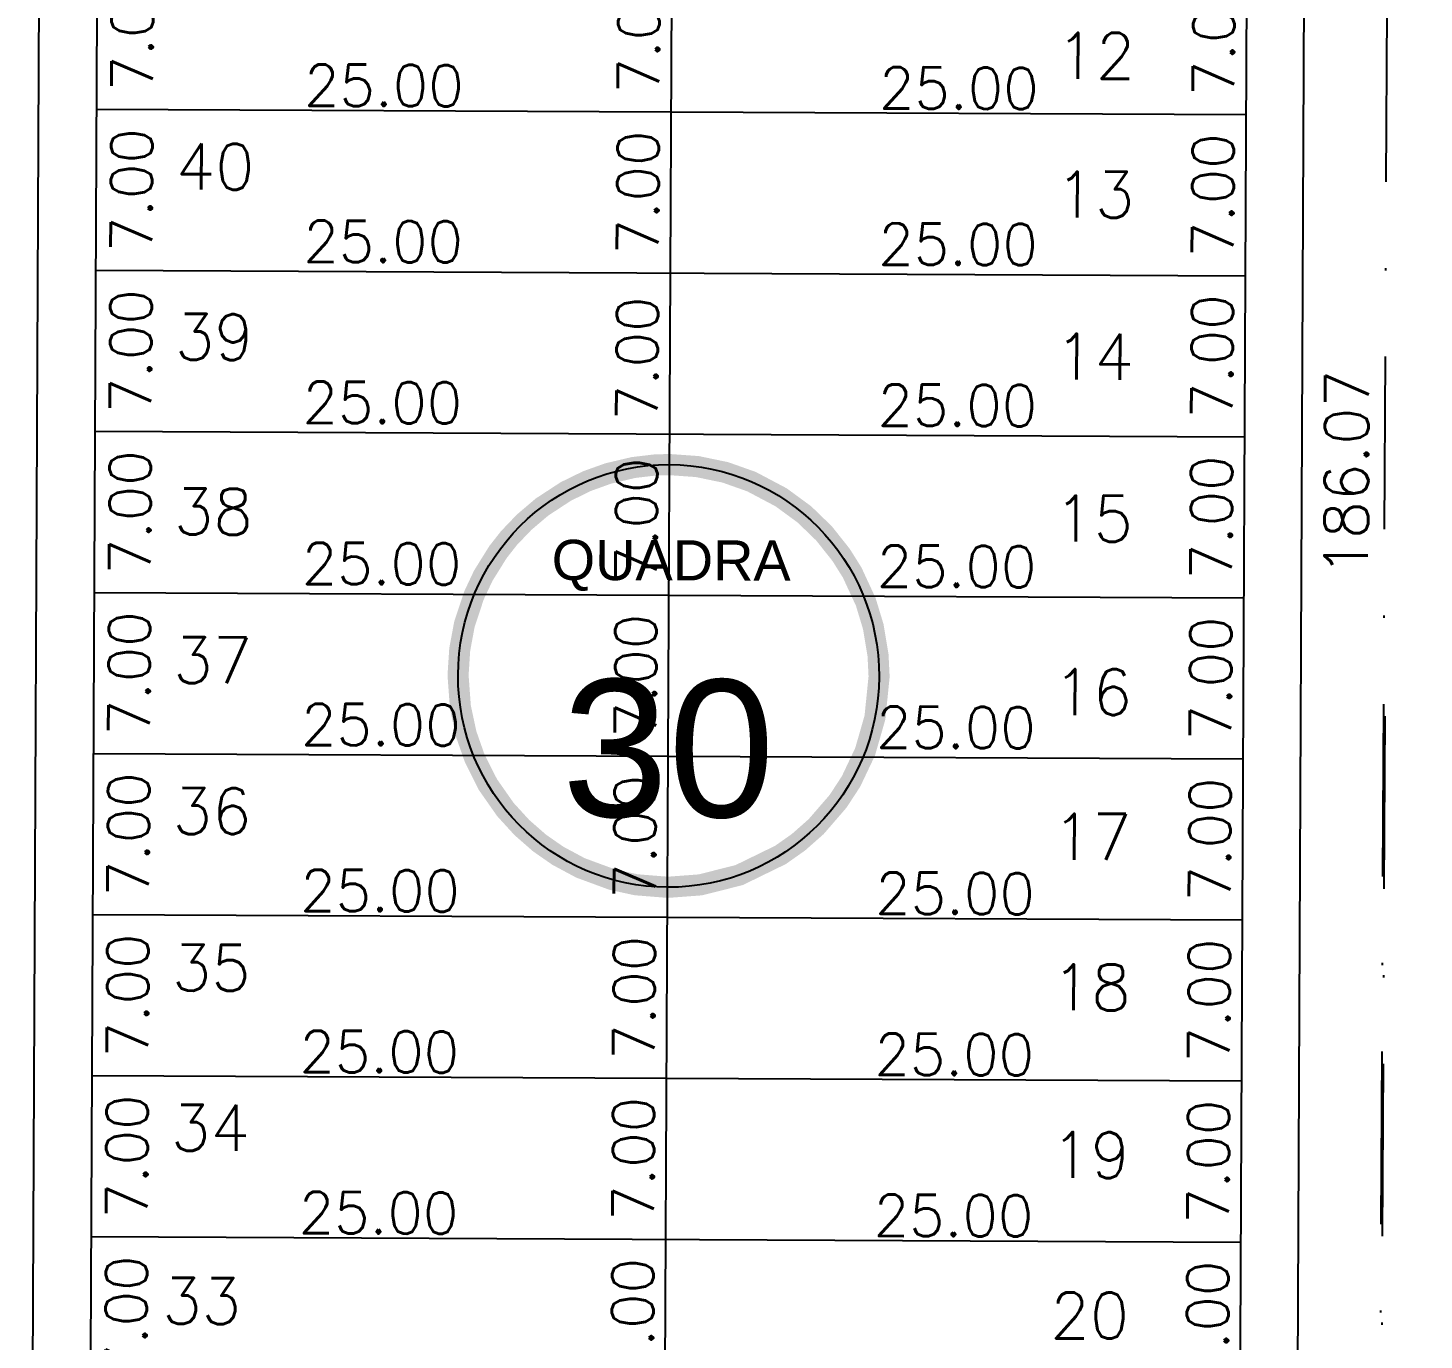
# Model space of a CAD drawing. Header units: millimetres. Extents: x -4430026 to 4783824, y 584 to 9593110.
# Drawn here: x 2800.5 to 2861.2, y 1565.1 to 1622.2 of the extents above; entities that cross this region are included whole.
import ezdxf
from ezdxf.enums import TextEntityAlignment as Align

# ---------------------------------------------------------------- set-up
doc = ezdxf.new("R2010")
doc.units = ezdxf.units.MM
doc.linetypes.add('DASHDOT', pattern=[1, 0.5, -0.25, 0, -0.25])
doc.linetypes.add('HIDDEN2', pattern=[0.1875, 0.125, -0.0625])
for name, color, linetype in [('boundary filipe', 6, 'Continuous'), ('Calçada', 1, 'Continuous'), ('Cota', 8, 'Continuous'), ('COTAS', 8, 'Continuous'), ('Lotes', 2, 'Continuous'), ('Numero de lotes', 5, 'Continuous'), ('númeraçãoquadras', 4, 'Continuous'), ('Projeção', 8, 'HIDDEN2'), ('QUADRA', 4, 'Continuous')]:
    doc.layers.add(name, color=color, linetype=linetype)
doc.styles.add('arcad1', font='romans.shx')
doc.styles.add('ROMANS', font='romans.shx')
doc.styles.add('STYLE1', font='sanss___.ttf')
doc.dimstyles.new('BOLA100', dxfattribs={"dimscale": 0, "dimtxt": 1.9, "dimasz": 0.18, "dimexe": 0.18, "dimexo": 0.063, "dimgap": 0, "dimtad": 1, "dimzin": 4, "dimdsep": 46, "dimtxsty": 'ROMANS', "dimcen": 0.09, "dimse1": 1, "dimse2": 1, "dimsd1": 1, "dimsd2": 1, "dimclrt": 256, "dimaunit": 1, "dimadec": 4, "dimazin": 0, "dimtfac": 1.2, "dimtix": 1, "dimtmove": 2, "dimatfit": 3, "dimfxl": 1, "dimtvp": 2, "dimtolj": 1, "dimtzin": 4, "dimarcsym": 0})
doc.dimstyles.get("Standard").update_dxf_attribs({"dimtxt": 0.18, "dimasz": 0.18, "dimexe": 0.18, "dimexo": 0.0625, "dimgap": 0.09, "dimtad": 0, "dimtih": 1, "dimtoh": 1, "dimdec": 4, "dimzin": 0, "dimdsep": 46, "dimtxsty": 'Standard', "dimcen": 0.09, "dimadec": 0, "dimazin": 0, "dimtfac": 1, "dimtdec": 4, "dimtofl": 0, "dimtmove": 0, "dimatfit": 3, "dimfxl": 1, "dimtolj": 1, "dimtzin": 0, "dimarcsym": 0})

# ---------------------------------------------------------------- blocks, each defined once
blk = doc.blocks.new('NUM_quadra')
at = {"color": 6, "const_width": 0.02}
blk.add_lwpolyline([(-0.0134, 0.1996), (-0.034, 0.1971), (-0.0579, 0.1914), (-0.0779, 0.1842), (-0.0981, 0.1743), (-0.1208, 0.1594), (-0.1377, 0.145), (-0.1521, 0.1299), (-0.1625, 0.1166), (-0.1764, 0.0942), (-0.1852, 0.0754), (-0.1941, 0.0483), (-0.1985, 0.0243), (-0.2, 0), (-0.1977, -0.0299), (-0.1921, -0.0556), (-0.1839, -0.0786), (-0.1713, -0.1033), (-0.1546, -0.1269), (-0.1389, -0.1439), (-0.1219, -0.1586), (-0.1046, -0.1705), (-0.0831, -0.1819), (-0.0531, -0.1928), (-0.0302, -0.1977), (0, -0.2), (0.0309, -0.1976), (0.0677, -0.1882), (0.1069, -0.169), (0.124, -0.1569), (0.1407, -0.1421), (0.1614, -0.1181), (0.1737, -0.0992), (0.187, -0.071), (0.1962, -0.0386), (0.2, 0), (0.1989, 0.0205), (0.1943, 0.0473), (0.1871, 0.0707), (0.1741, 0.0984), (0.1635, 0.1151), (0.1472, 0.1354), (0.1285, 0.1533), (0.1063, 0.1694), (0.0782, 0.1841), (0.0533, 0.1928), (0.0267, 0.1982), (0, 0.2)], close=True, dxfattribs=at)
blk.add_circle((0, 0), 0.2)
at = {"color": 3, "insert": (-0.1114, 0.1285), "char_height": 0.038, "width": 0.2663, "attachment_point": 1, "style": 'STYLE1'}
blk.add_mtext('\\fArial|b0|i0|c0|p34;QUADRA', dxfattribs=at)
at = {"color": 3, "style": 'STYLE1'}
blk.add_attdef('00', text='', height=0.13, dxfattribs=at).set_placement((0, -0.1335), align=Align.CENTER)
blk = doc.blocks.new('*D13705')
at = {"layer": 'DEFPOINTS', "color": 0, "linetype": 'ByBlock'}
for p in [(2859.939, 1695.841), (2859.058, 1509.775), (2859.058, 1509.775)]:
    blk.add_point(p, dxfattribs=at)
at = {"layer": 'COTAS', "linetype": 'ByBlock', "insert": (2857.833, 1602.816), "char_height": 1.9, "attachment_point": 5, "rotation": 89.72858, "style": 'ROMANS'}
blk.add_mtext('\\A1;186.07', dxfattribs=at)
blk = doc.blocks.new('*D9281')
at = {"layer": 'DEFPOINTS', "color": 0}
for p in [(2828.506, 1625.496), (2828.472, 1618.496), (2830.642, 1618.486)]:
    blk.add_point(p, dxfattribs=at)
at = {"layer": 'COTAS', "color": 41, "insert": (2827.058, 1622.003), "char_height": 1.8, "attachment_point": 5, "rotation": 89.72858, "style": 'ROMANS'}
blk.add_mtext('\\A1;7.00', dxfattribs=at)
blk = doc.blocks.new('*D9282')
at = {"layer": 'DEFPOINTS', "color": 0}
for p in [(2828.472, 1618.496), (2828.439, 1611.496), (2830.609, 1611.486)]:
    blk.add_point(p, dxfattribs=at)
at = {"layer": 'COTAS', "color": 41, "insert": (2827.025, 1615.003), "char_height": 1.8, "attachment_point": 5, "rotation": 89.72858, "style": 'ROMANS'}
blk.add_mtext('\\A1;7.00', dxfattribs=at)
blk = doc.blocks.new('*D9283')
at = {"layer": 'DEFPOINTS', "color": 0}
for p in [(2828.438, 1611.283), (2828.405, 1604.283), (2830.574, 1604.273)]:
    blk.add_point(p, dxfattribs=at)
at = {"layer": 'COTAS', "color": 41, "insert": (2826.991, 1607.79), "char_height": 1.8, "attachment_point": 5, "rotation": 89.72858, "style": 'ROMANS'}
blk.add_mtext('\\A1;7.00', dxfattribs=at)
blk = doc.blocks.new('*D9284')
at = {"layer": 'DEFPOINTS', "color": 0}
for p in [(2828.405, 1604.283), (2828.372, 1597.283), (2830.541, 1597.273)]:
    blk.add_point(p, dxfattribs=at)
at = {"layer": 'COTAS', "color": 41, "insert": (2826.958, 1600.79), "char_height": 1.8, "attachment_point": 5, "rotation": 89.72858, "style": 'ROMANS'}
blk.add_mtext('\\A1;7.00', dxfattribs=at)
blk = doc.blocks.new('*D9285')
at = {"layer": 'DEFPOINTS', "color": 0}
for p in [(2828.373, 1597.497), (2828.34, 1590.497), (2830.509, 1590.486)]:
    blk.add_point(p, dxfattribs=at)
at = {"layer": 'COTAS', "color": 41, "insert": (2826.926, 1594.003), "char_height": 1.8, "attachment_point": 5, "rotation": 89.72858, "style": 'ROMANS'}
blk.add_mtext('\\A1;7.00', dxfattribs=at)
blk = doc.blocks.new('*D9286')
at = {"layer": 'DEFPOINTS', "color": 0}
for p in [(2828.34, 1590.497), (2828.307, 1583.497), (2830.476, 1583.487)]:
    blk.add_point(p, dxfattribs=at)
at = {"layer": 'COTAS', "color": 41, "insert": (2826.893, 1587.004), "char_height": 1.8, "attachment_point": 5, "rotation": 89.72858, "style": 'ROMANS'}
blk.add_mtext('\\A1;7.00', dxfattribs=at)
blk = doc.blocks.new('*D9287')
at = {"layer": 'DEFPOINTS', "color": 0}
for p in [(2828.307, 1583.497), (2828.273, 1576.497), (2830.443, 1576.487)]:
    blk.add_point(p, dxfattribs=at)
at = {"layer": 'COTAS', "color": 41, "insert": (2826.859, 1580.004), "char_height": 1.8, "attachment_point": 5, "rotation": 89.72858, "style": 'ROMANS'}
blk.add_mtext('\\A1;7.00', dxfattribs=at)
blk = doc.blocks.new('*D9288')
at = {"layer": 'DEFPOINTS', "color": 0}
for p in [(2828.273, 1576.497), (2828.24, 1569.497), (2830.41, 1569.487)]:
    blk.add_point(p, dxfattribs=at)
at = {"layer": 'COTAS', "color": 41, "insert": (2826.826, 1573.004), "char_height": 1.8, "attachment_point": 5, "rotation": 89.72858, "style": 'ROMANS'}
blk.add_mtext('\\A1;7.00', dxfattribs=at)
blk = doc.blocks.new('*D9289')
at = {"layer": 'DEFPOINTS', "color": 0}
for p in [(2828.24, 1569.497), (2828.207, 1562.497), (2830.376, 1562.487)]:
    blk.add_point(p, dxfattribs=at)
at = {"layer": 'COTAS', "color": 41, "insert": (2826.793, 1566.004), "char_height": 1.8, "attachment_point": 5, "rotation": 89.72858, "style": 'ROMANS'}
blk.add_mtext('\\A1;7.00', dxfattribs=at)
blk = doc.blocks.new('*D9304')
at = {"layer": 'DEFPOINTS', "color": 0}
for p in [(2803.506, 1625.615), (2803.473, 1618.615), (2808.622, 1618.59)]:
    blk.add_point(p, dxfattribs=at)
at = {"layer": 'COTAS', "color": 41, "insert": (2805.039, 1622.107), "char_height": 1.8, "attachment_point": 5, "rotation": 89.72858, "style": 'ROMANS'}
blk.add_mtext('\\A1;7.00', dxfattribs=at)
blk = doc.blocks.new('*D9305')
at = {"layer": 'DEFPOINTS', "color": 0}
for p in [(2803.473, 1618.615), (2803.44, 1611.615), (2808.589, 1611.591)]:
    blk.add_point(p, dxfattribs=at)
at = {"layer": 'COTAS', "color": 41, "insert": (2805.006, 1615.108), "char_height": 1.8, "attachment_point": 5, "rotation": 89.72858, "style": 'ROMANS'}
blk.add_mtext('\\A1;7.00', dxfattribs=at)
blk = doc.blocks.new('*D9306')
at = {"layer": 'DEFPOINTS', "color": 0}
for p in [(2803.44, 1611.615), (2803.406, 1604.615), (2808.556, 1604.591)]:
    blk.add_point(p, dxfattribs=at)
at = {"layer": 'COTAS', "color": 41, "insert": (2804.973, 1608.108), "char_height": 1.8, "attachment_point": 5, "rotation": 89.72858, "style": 'ROMANS'}
blk.add_mtext('\\A1;7.00', dxfattribs=at)
blk = doc.blocks.new('*D9307')
at = {"layer": 'DEFPOINTS', "color": 0}
for p in [(2803.406, 1604.615), (2803.373, 1597.615), (2808.523, 1597.591)]:
    blk.add_point(p, dxfattribs=at)
at = {"layer": 'COTAS', "color": 41, "insert": (2804.939, 1601.108), "char_height": 1.8, "attachment_point": 5, "rotation": 89.72858, "style": 'ROMANS'}
blk.add_mtext('\\A1;7.00', dxfattribs=at)
blk = doc.blocks.new('*D9308')
at = {"layer": 'DEFPOINTS', "color": 0}
for p in [(2803.373, 1597.615), (2803.34, 1590.615), (2808.49, 1590.591)]:
    blk.add_point(p, dxfattribs=at)
at = {"layer": 'COTAS', "color": 41, "insert": (2804.906, 1594.108), "char_height": 1.8, "attachment_point": 5, "rotation": 89.72858, "style": 'ROMANS'}
blk.add_mtext('\\A1;7.00', dxfattribs=at)
blk = doc.blocks.new('*D9309')
at = {"layer": 'DEFPOINTS', "color": 0}
for p in [(2803.34, 1590.615), (2803.307, 1583.615), (2808.456, 1583.591)]:
    blk.add_point(p, dxfattribs=at)
at = {"layer": 'COTAS', "color": 41, "insert": (2804.873, 1587.108), "char_height": 1.8, "attachment_point": 5, "rotation": 89.72858, "style": 'ROMANS'}
blk.add_mtext('\\A1;7.00', dxfattribs=at)
blk = doc.blocks.new('*D9310')
at = {"layer": 'DEFPOINTS', "color": 0}
for p in [(2803.307, 1583.615), (2803.274, 1576.615), (2808.423, 1576.591)]:
    blk.add_point(p, dxfattribs=at)
at = {"layer": 'COTAS', "color": 41, "insert": (2804.84, 1580.108), "char_height": 1.8, "attachment_point": 5, "rotation": 89.72858, "style": 'ROMANS'}
blk.add_mtext('\\A1;7.00', dxfattribs=at)
blk = doc.blocks.new('*D9311')
at = {"layer": 'DEFPOINTS', "color": 0}
for p in [(2803.274, 1576.615), (2803.241, 1569.615), (2808.39, 1569.591)]:
    blk.add_point(p, dxfattribs=at)
at = {"layer": 'COTAS', "color": 41, "insert": (2804.807, 1573.108), "char_height": 1.8, "attachment_point": 5, "rotation": 89.72858, "style": 'ROMANS'}
blk.add_mtext('\\A1;7.00', dxfattribs=at)
blk = doc.blocks.new('*D9312')
at = {"layer": 'DEFPOINTS', "color": 0}
for p in [(2803.241, 1569.615), (2803.207, 1562.615), (2808.357, 1562.591)]:
    blk.add_point(p, dxfattribs=at)
at = {"layer": 'COTAS', "color": 41, "insert": (2804.774, 1566.108), "char_height": 1.8, "attachment_point": 5, "rotation": 89.72858, "style": 'ROMANS'}
blk.add_mtext('\\A1;7.00', dxfattribs=at)
blk = doc.blocks.new('*D9351')
at = {"layer": 'DEFPOINTS', "color": 0}
for p in [(2853.505, 1625.378), (2853.472, 1618.378), (2855.641, 1618.368)]:
    blk.add_point(p, dxfattribs=at)
at = {"layer": 'COTAS', "color": 41, "insert": (2852.058, 1621.885), "char_height": 1.8, "attachment_point": 5, "rotation": 89.72858, "style": 'ROMANS'}
blk.add_mtext('\\A1;7.00', dxfattribs=at)
blk = doc.blocks.new('*D9352')
at = {"layer": 'DEFPOINTS', "color": 0}
for p in [(2853.472, 1618.378), (2853.439, 1611.378), (2855.608, 1611.368)]:
    blk.add_point(p, dxfattribs=at)
at = {"layer": 'COTAS', "color": 41, "insert": (2852.025, 1614.885), "char_height": 1.8, "attachment_point": 5, "rotation": 89.72858, "style": 'ROMANS'}
blk.add_mtext('\\A1;7.00', dxfattribs=at)
blk = doc.blocks.new('*D9353')
at = {"layer": 'DEFPOINTS', "color": 0}
for p in [(2853.439, 1611.378), (2853.406, 1604.378), (2855.575, 1604.368)]:
    blk.add_point(p, dxfattribs=at)
at = {"layer": 'COTAS', "color": 41, "insert": (2851.992, 1607.885), "char_height": 1.8, "attachment_point": 5, "rotation": 89.72858, "style": 'ROMANS'}
blk.add_mtext('\\A1;7.00', dxfattribs=at)
blk = doc.blocks.new('*D9354')
at = {"layer": 'DEFPOINTS', "color": 0}
for p in [(2853.406, 1604.378), (2853.373, 1597.378), (2855.542, 1597.368)]:
    blk.add_point(p, dxfattribs=at)
at = {"layer": 'COTAS', "color": 41, "insert": (2851.959, 1600.885), "char_height": 1.8, "attachment_point": 5, "rotation": 89.72858, "style": 'ROMANS'}
blk.add_mtext('\\A1;7.00', dxfattribs=at)
blk = doc.blocks.new('*D9355')
at = {"layer": 'DEFPOINTS', "color": 0}
for p in [(2853.373, 1597.378), (2853.339, 1590.378), (2855.509, 1590.368)]:
    blk.add_point(p, dxfattribs=at)
at = {"layer": 'COTAS', "color": 41, "insert": (2851.925, 1593.885), "char_height": 1.8, "attachment_point": 5, "rotation": 89.72858, "style": 'ROMANS'}
blk.add_mtext('\\A1;7.00', dxfattribs=at)
blk = doc.blocks.new('*D9356')
at = {"layer": 'DEFPOINTS', "color": 0}
for p in [(2853.339, 1590.378), (2853.306, 1583.378), (2855.476, 1583.368)]:
    blk.add_point(p, dxfattribs=at)
at = {"layer": 'COTAS', "color": 41, "insert": (2851.892, 1586.885), "char_height": 1.8, "attachment_point": 5, "rotation": 89.72858, "style": 'ROMANS'}
blk.add_mtext('\\A1;7.00', dxfattribs=at)
blk = doc.blocks.new('*D9357')
at = {"layer": 'DEFPOINTS', "color": 0}
for p in [(2853.306, 1583.378), (2853.273, 1576.378), (2855.443, 1576.368)]:
    blk.add_point(p, dxfattribs=at)
at = {"layer": 'COTAS', "color": 41, "insert": (2851.859, 1579.885), "char_height": 1.8, "attachment_point": 5, "rotation": 89.72858, "style": 'ROMANS'}
blk.add_mtext('\\A1;7.00', dxfattribs=at)
blk = doc.blocks.new('*D9358')
at = {"layer": 'DEFPOINTS', "color": 0}
for p in [(2853.273, 1576.378), (2853.24, 1569.379), (2855.409, 1569.368)]:
    blk.add_point(p, dxfattribs=at)
at = {"layer": 'COTAS', "color": 41, "insert": (2851.826, 1572.885), "char_height": 1.8, "attachment_point": 5, "rotation": 89.72858, "style": 'ROMANS'}
blk.add_mtext('\\A1;7.00', dxfattribs=at)
blk = doc.blocks.new('*D9359')
at = {"layer": 'DEFPOINTS', "color": 0}
for p in [(2853.24, 1569.379), (2853.207, 1562.379), (2855.376, 1562.368)]:
    blk.add_point(p, dxfattribs=at)
at = {"layer": 'COTAS', "color": 41, "insert": (2851.793, 1565.885), "char_height": 1.8, "attachment_point": 5, "rotation": 89.72858, "style": 'ROMANS'}
blk.add_mtext('\\A1;7.00', dxfattribs=at)
blk = doc.blocks.new('*D9364')
at = {"layer": 'DEFPOINTS', "color": 0}
for p in [(2803.468, 1617.596), (2828.468, 1617.478), (2828.461, 1616.002)]:
    blk.add_point(p, dxfattribs=at)
at = {"layer": 'Cota', "color": 41, "insert": (2815.978, 1619.661), "char_height": 1.8, "attachment_point": 5, "rotation": 359.72858, "style": 'ROMANS'}
blk.add_mtext('\\A1;25.00', dxfattribs=at)
blk = doc.blocks.new('*D9365')
at = {"layer": 'DEFPOINTS', "color": 0}
for p in [(2828.468, 1617.478), (2853.467, 1617.359), (2853.46, 1615.884)]:
    blk.add_point(p, dxfattribs=at)
at = {"layer": 'Cota', "color": 41, "insert": (2840.977, 1619.543), "char_height": 1.8, "attachment_point": 5, "rotation": 359.72858, "style": 'ROMANS'}
blk.add_mtext('\\A1;25.00', dxfattribs=at)
blk = doc.blocks.new('*D9378')
at = {"layer": 'DEFPOINTS', "color": 0}
for p in [(2803.436, 1610.81), (2828.435, 1610.691), (2828.428, 1609.216)]:
    blk.add_point(p, dxfattribs=at)
at = {"layer": 'Cota', "color": 41, "insert": (2815.946, 1612.875), "char_height": 1.8, "attachment_point": 5, "rotation": 359.72858, "style": 'ROMANS'}
blk.add_mtext('\\A1;25.00', dxfattribs=at)
blk = doc.blocks.new('*D9379')
at = {"layer": 'DEFPOINTS', "color": 0}
for p in [(2828.435, 1610.691), (2853.435, 1610.573), (2853.428, 1609.097)]:
    blk.add_point(p, dxfattribs=at)
at = {"layer": 'Cota', "color": 41, "insert": (2840.945, 1612.756), "char_height": 1.8, "attachment_point": 5, "rotation": 359.72858, "style": 'ROMANS'}
blk.add_mtext('\\A1;25.00', dxfattribs=at)
blk = doc.blocks.new('*D9380')
at = {"layer": 'DEFPOINTS', "color": 0}
for p in [(2803.236, 1568.597), (2828.235, 1568.478), (2828.228, 1567.003)]:
    blk.add_point(p, dxfattribs=at)
at = {"layer": 'Cota', "color": 41, "insert": (2815.746, 1570.662), "char_height": 1.8, "attachment_point": 5, "rotation": 359.72858, "style": 'ROMANS'}
blk.add_mtext('\\A1;25.00', dxfattribs=at)
blk = doc.blocks.new('*D9381')
at = {"layer": 'DEFPOINTS', "color": 0}
for p in [(2828.235, 1568.478), (2853.235, 1568.36), (2853.228, 1566.884)]:
    blk.add_point(p, dxfattribs=at)
at = {"layer": 'Cota', "color": 41, "insert": (2840.745, 1570.543), "char_height": 1.8, "attachment_point": 5, "rotation": 359.72858, "style": 'ROMANS'}
blk.add_mtext('\\A1;25.00', dxfattribs=at)
blk = doc.blocks.new('*D9382')
at = {"layer": 'DEFPOINTS', "color": 0}
for p in [(2803.269, 1575.597), (2828.269, 1575.478), (2828.262, 1574.002)]:
    blk.add_point(p, dxfattribs=at)
at = {"layer": 'Cota', "color": 41, "insert": (2815.779, 1577.662), "char_height": 1.8, "attachment_point": 5, "rotation": 359.72858, "style": 'ROMANS'}
blk.add_mtext('\\A1;25.00', dxfattribs=at)
blk = doc.blocks.new('*D9383')
at = {"layer": 'DEFPOINTS', "color": 0}
for p in [(2828.269, 1575.478), (2853.268, 1575.36), (2853.261, 1573.884)]:
    blk.add_point(p, dxfattribs=at)
at = {"layer": 'Cota', "color": 41, "insert": (2840.779, 1577.543), "char_height": 1.8, "attachment_point": 5, "rotation": 359.72858, "style": 'ROMANS'}
blk.add_mtext('\\A1;25.00', dxfattribs=at)
blk = doc.blocks.new('*D9384')
at = {"layer": 'DEFPOINTS', "color": 0}
for p in [(2803.302, 1582.597), (2828.302, 1582.478), (2828.295, 1581.002)]:
    blk.add_point(p, dxfattribs=at)
at = {"layer": 'Cota', "color": 41, "insert": (2815.812, 1584.662), "char_height": 1.8, "attachment_point": 5, "rotation": 359.72858, "style": 'ROMANS'}
blk.add_mtext('\\A1;25.00', dxfattribs=at)
blk = doc.blocks.new('*D9385')
at = {"layer": 'DEFPOINTS', "color": 0}
for p in [(2828.302, 1582.478), (2853.301, 1582.36), (2853.294, 1580.884)]:
    blk.add_point(p, dxfattribs=at)
at = {"layer": 'Cota', "color": 41, "insert": (2840.812, 1584.543), "char_height": 1.8, "attachment_point": 5, "rotation": 359.72858, "style": 'ROMANS'}
blk.add_mtext('\\A1;25.00', dxfattribs=at)
blk = doc.blocks.new('*D9386')
at = {"layer": 'DEFPOINTS', "color": 0}
for p in [(2803.336, 1589.81), (2828.336, 1589.692), (2828.329, 1588.216)]:
    blk.add_point(p, dxfattribs=at)
at = {"layer": 'Cota', "color": 41, "insert": (2815.846, 1591.875), "char_height": 1.8, "attachment_point": 5, "rotation": 359.72858, "style": 'ROMANS'}
blk.add_mtext('\\A1;25.00', dxfattribs=at)
blk = doc.blocks.new('*D9387')
at = {"layer": 'DEFPOINTS', "color": 0}
for p in [(2828.336, 1589.692), (2853.336, 1589.573), (2853.329, 1588.097)]:
    blk.add_point(p, dxfattribs=at)
at = {"layer": 'Cota', "color": 41, "insert": (2840.846, 1591.757), "char_height": 1.8, "attachment_point": 5, "rotation": 359.72858, "style": 'ROMANS'}
blk.add_mtext('\\A1;25.00', dxfattribs=at)
blk = doc.blocks.new('*D9388')
at = {"layer": 'DEFPOINTS', "color": 0}
for p in [(2803.369, 1596.81), (2828.369, 1596.692), (2828.362, 1595.216)]:
    blk.add_point(p, dxfattribs=at)
at = {"layer": 'Cota', "color": 41, "insert": (2815.879, 1598.875), "char_height": 1.8, "attachment_point": 5, "rotation": 359.72858, "style": 'ROMANS'}
blk.add_mtext('\\A1;25.00', dxfattribs=at)
blk = doc.blocks.new('*D9389')
at = {"layer": 'DEFPOINTS', "color": 0}
for p in [(2828.369, 1596.692), (2853.369, 1596.573), (2853.362, 1595.097)]:
    blk.add_point(p, dxfattribs=at)
at = {"layer": 'Cota', "color": 41, "insert": (2840.879, 1598.756), "char_height": 1.8, "attachment_point": 5, "rotation": 359.72858, "style": 'ROMANS'}
blk.add_mtext('\\A1;25.00', dxfattribs=at)
blk = doc.blocks.new('*D9390')
at = {"layer": 'DEFPOINTS', "color": 0}
for p in [(2803.403, 1603.81), (2828.402, 1603.691), (2828.395, 1602.216)]:
    blk.add_point(p, dxfattribs=at)
at = {"layer": 'Cota', "color": 41, "insert": (2815.912, 1605.875), "char_height": 1.8, "attachment_point": 5, "rotation": 359.72858, "style": 'ROMANS'}
blk.add_mtext('\\A1;25.00', dxfattribs=at)
blk = doc.blocks.new('*D9391')
at = {"layer": 'DEFPOINTS', "color": 0}
for p in [(2828.402, 1603.691), (2853.402, 1603.573), (2853.395, 1602.097)]:
    blk.add_point(p, dxfattribs=at)
at = {"layer": 'Cota', "color": 41, "insert": (2840.912, 1605.756), "char_height": 1.8, "attachment_point": 5, "rotation": 359.72858, "style": 'ROMANS'}
blk.add_mtext('\\A1;25.00', dxfattribs=at)

msp = doc.modelspace()

# ---------------------------------------------------------------- linework, layer by layer
at = {"layer": 'boundary filipe', "elevation": 2.439}
msp.add_lwpolyline([(2802.983, 1515.343), (2852.986, 1515.817), (2853.789, 1685.276), (2803.784, 1684.358), (2802.983, 1515.343)], dxfattribs=at)
at = {"layer": 'Calçada'}
for p, q in [((2855.503, 1519.256, 2.439), (2856.272, 1681.682, 2.439)), ((2800.5, 1518.905, 2.439), (2801.268, 1680.95, 2.439))]:
    msp.add_line(p, q, dxfattribs=at)
at = {"layer": 'Lotes'}
for p, q in [((2827.985, 1515.58, 2.439), (2828.787, 1684.817, 2.439)), ((2853.472, 1618.378, 2.439), (2803.473, 1618.615, 2.439)), ((2853.439, 1611.378, 2.439), (2803.44, 1611.615, 2.439)), ((2853.406, 1604.378, 2.439), (2803.406, 1604.615, 2.439)), ((2853.373, 1597.378, 2.439), (2803.373, 1597.615, 2.439)), ((2853.339, 1590.378, 2.439), (2803.34, 1590.615, 2.439)), ((2853.306, 1583.378, 2.439), (2803.307, 1583.615, 2.439)), ((2853.273, 1576.378, 2.439), (2803.274, 1576.615, 2.439)), ((2853.24, 1569.379, 2.439), (2803.241, 1569.615, 2.439))]:
    msp.add_line(p, q, dxfattribs=at)
at = {"layer": 'Projeção', "linetype": 'DASHDOT', "ltscale": 15}
for p, q in [((2859.058, 1509.775, 2.439), (2861.205, 1963.073, 2.439)), ((2859.088, 1509.245, 103.708), (2859.519, 1593.001, 103.708))]:
    msp.add_line(p, q, dxfattribs=at)
at = {"layer": 'QUADRA', "elevation": 2.439}
msp.add_lwpolyline([(2802.983, 1515.343), (2852.986, 1515.817), (2853.789, 1685.276), (2803.784, 1684.358), (2802.983, 1515.343)], close=True, dxfattribs=at)

# ---------------------------------------------------------------- block references
at = {"layer": 'númeraçãoquadras', "linetype": 'ByBlock', "extrusion": (0.084423, -0.000343131, 0.99643)}
ref = msp.add_blockref('NUM_quadra', (1605.479, -2811.574, 240.662), dxfattribs=dict(at, xscale=45.93175888062505, yscale=45.93175888063583, zscale=45.9317585301846, rotation=270.0385460290153))
ref.add_attrib('00', '30', dxfattribs={"layer": '0', "color": 3, "extrusion": (0.084423, -0.000343131, 0.99643), "height": 5.9711, "rotation": 270.03855, "style": 'STYLE1'}).set_placement((1599.349, -2811.578, 240.662), align=Align.CENTER)

# ---------------------------------------------------------------- texts
at = {"layer": 'Numero de lotes', "style": 'arcad1'}
for s, p in [('12', (2846.93, 1620.951, 2.439)), ('40', (2808.639, 1616.133, 2.439)), ('13', (2846.901, 1614.916, 2.439)), ('39', (2808.604, 1608.731, 2.439)), ('14', (2846.868, 1607.875, 2.439)), ('38', (2808.568, 1601.139, 2.439)), ('15', (2846.834, 1600.834, 2.439)), ('37', (2808.537, 1594.68, 2.439)), ('16', (2846.799, 1593.29, 2.439)), ('36', (2808.506, 1588.121, 2.439)), ('17', (2846.769, 1587.004, 2.439)), ('35', (2808.474, 1581.314, 2.439)), ('18', (2846.738, 1580.465, 2.439)), ('34', (2808.441, 1574.355, 2.439)), ('19', (2846.703, 1573.173, 2.439)), ('33', (2808.055, 1566.83, 2.439)), ('20', (2846.67, 1566.198, 2.439))]:
    msp.add_text(s, height=2, rotation=359.72858, dxfattribs=at).set_placement(p, align=Align.MIDDLE_CENTER)

# ---------------------------------------------------------------- dimensions: what is measured, and where the dimension line sits
at = {"layer": 'Cota'}
for p1, p2, picture, middle in [((2803.468, 1617.596, 2.439), (2828.468, 1617.478, 2.439), '*D9364', (2815.978, 1619.661, 2.439)), ((2803.436, 1610.81, 2.439), (2828.435, 1610.691, 2.439), '*D9378', (2815.946, 1612.875, 2.439)), ((2803.403, 1603.81, 2.439), (2828.402, 1603.691, 2.439), '*D9390', (2815.912, 1605.875, 2.439)), ((2803.369, 1596.81, 2.439), (2828.369, 1596.692, 2.439), '*D9388', (2815.879, 1598.875, 2.439)), ((2803.336, 1589.81, 2.439), (2828.336, 1589.692, 2.439), '*D9386', (2815.846, 1591.875, 2.439)), ((2803.302, 1582.597, 2.439), (2828.302, 1582.478, 2.439), '*D9384', (2815.812, 1584.662, 2.439)), ((2803.269, 1575.597, 2.439), (2828.269, 1575.478, 2.439), '*D9382', (2815.779, 1577.662, 2.439)), ((2803.236, 1568.597, 2.439), (2828.235, 1568.478, 2.439), '*D9380', (2815.746, 1570.662, 2.439))]:
    dim = msp.add_aligned_dim(p1=p1, p2=p2, distance=-1.476, dimstyle='Standard', override={"dimtxt": 1.8, "dimexo": 0.063, "dimgap": 0, "dimtih": 0, "dimtoh": 0, "dimdec": 2, "dimzin": 4, "dimtxsty": 'ROMANS', "dimse1": 1, "dimse2": 1, "dimsd1": 1, "dimsd2": 1, "dimclrt": 41, "dimtfac": 1.2, "dimtdec": 2, "dimtix": 1, "dimtofl": 1, "dimtmove": 2, "dimfxl": 0.18, "dimfxlon": 1, "dimtvp": 2, "dimtzin": 4}, dxfattribs=at)
    dim.commit()
    dim.dimension.update_dxf_attribs({"geometry": picture, "text_midpoint": middle})
for base, p1, p2, picture, middle in [((2853.46, 1615.884, 2.439), (2828.468, 1617.478, 2.439), (2853.467, 1617.359, 2.439), '*D9365', (2840.977, 1619.543, 2.439)), ((2853.428, 1609.097, 2.439), (2828.435, 1610.691, 2.439), (2853.435, 1610.573, 2.439), '*D9379', (2840.945, 1612.756, 2.439)), ((2853.395, 1602.097, 2.439), (2828.402, 1603.691, 2.439), (2853.402, 1603.573, 2.439), '*D9391', (2840.912, 1605.756, 2.439)), ((2853.362, 1595.097, 2.439), (2828.369, 1596.692, 2.439), (2853.369, 1596.573, 2.439), '*D9389', (2840.879, 1598.756, 2.439)), ((2853.329, 1588.097, 2.439), (2828.336, 1589.692, 2.439), (2853.336, 1589.573, 2.439), '*D9387', (2840.846, 1591.757, 2.439)), ((2853.294, 1580.884, 2.439), (2828.302, 1582.478, 2.439), (2853.301, 1582.36, 2.439), '*D9385', (2840.812, 1584.543, 2.439)), ((2853.261, 1573.884, 2.439), (2828.269, 1575.478, 2.439), (2853.268, 1575.36, 2.439), '*D9383', (2840.779, 1577.543, 2.439)), ((2853.228, 1566.884, 2.439), (2828.235, 1568.478, 2.439), (2853.235, 1568.36, 2.439), '*D9381', (2840.745, 1570.543, 2.439))]:
    dim = msp.add_linear_dim(base=base, p1=p1, p2=p2, angle=179.72858, dimstyle='Standard', override={"dimtxt": 1.8, "dimexo": 0.063, "dimgap": 0, "dimtih": 0, "dimtoh": 0, "dimdec": 2, "dimzin": 4, "dimtxsty": 'ROMANS', "dimse1": 1, "dimse2": 1, "dimsd1": 1, "dimsd2": 1, "dimclrt": 41, "dimtfac": 1.2, "dimtdec": 2, "dimtix": 1, "dimtofl": 1, "dimtmove": 2, "dimfxl": 0.18, "dimfxlon": 1, "dimtvp": 2, "dimtzin": 4}, dxfattribs=at)
    dim.commit()
    dim.dimension.update_dxf_attribs({"geometry": picture, "text_midpoint": middle})
at = {"layer": 'COTAS', "linetype": 'ByBlock'}
dim = msp.add_linear_dim(base=(2859.058, 1509.775, 2.439), p1=(2859.939, 1695.841, 2.439), p2=(2859.058, 1509.775, 2.439), angle=269.72858, dimstyle='BOLA100', override={"dimscale": 1, "dimfxl": 0.18}, dxfattribs=at)
dim.commit()
dim.dimension.update_dxf_attribs({"geometry": '*D13705', "text_midpoint": (2857.833, 1602.816, 2.439), "dimtype": 161})
at = {"layer": 'COTAS'}
for base, p1, p2, picture, middle in [((2808.622, 1618.59, 2.439), (2803.506, 1625.615, 2.439), (2803.473, 1618.615, 2.439), '*D9304', (2805.039, 1622.107, 2.439)), ((2830.642, 1618.486, 2.439), (2828.506, 1625.496, 2.439), (2828.472, 1618.496, 2.439), '*D9281', (2827.058, 1622.003, 2.439)), ((2855.641, 1618.368, 2.439), (2853.505, 1625.378, 2.439), (2853.472, 1618.378, 2.439), '*D9351', (2852.058, 1621.885, 2.439)), ((2808.589, 1611.591, 2.439), (2803.473, 1618.615, 2.439), (2803.44, 1611.615, 2.439), '*D9305', (2805.006, 1615.108, 2.439)), ((2830.609, 1611.486, 2.439), (2828.472, 1618.496, 2.439), (2828.439, 1611.496, 2.439), '*D9282', (2827.025, 1615.003, 2.439)), ((2855.608, 1611.368, 2.439), (2853.472, 1618.378, 2.439), (2853.439, 1611.378, 2.439), '*D9352', (2852.025, 1614.885, 2.439)), ((2808.556, 1604.591, 2.439), (2803.44, 1611.615, 2.439), (2803.406, 1604.615, 2.439), '*D9306', (2804.973, 1608.108, 2.439)), ((2830.574, 1604.273, 2.439), (2828.438, 1611.283, 2.439), (2828.405, 1604.283, 2.439), '*D9283', (2826.991, 1607.79, 2.439)), ((2855.575, 1604.368, 2.439), (2853.439, 1611.378, 2.439), (2853.406, 1604.378, 2.439), '*D9353', (2851.992, 1607.885, 2.439)), ((2808.523, 1597.591, 2.439), (2803.406, 1604.615, 2.439), (2803.373, 1597.615, 2.439), '*D9307', (2804.939, 1601.108, 2.439)), ((2830.541, 1597.273, 2.439), (2828.405, 1604.283, 2.439), (2828.372, 1597.283, 2.439), '*D9284', (2826.958, 1600.79, 2.439)), ((2855.542, 1597.368, 2.439), (2853.406, 1604.378, 2.439), (2853.373, 1597.378, 2.439), '*D9354', (2851.959, 1600.885, 2.439)), ((2808.49, 1590.591, 2.439), (2803.373, 1597.615, 2.439), (2803.34, 1590.615, 2.439), '*D9308', (2804.906, 1594.108, 2.439)), ((2830.509, 1590.486, 2.439), (2828.373, 1597.497, 2.439), (2828.34, 1590.497, 2.439), '*D9285', (2826.926, 1594.003, 2.439)), ((2855.509, 1590.368, 2.439), (2853.373, 1597.378, 2.439), (2853.339, 1590.378, 2.439), '*D9355', (2851.925, 1593.885, 2.439)), ((2808.456, 1583.591, 2.439), (2803.34, 1590.615, 2.439), (2803.307, 1583.615, 2.439), '*D9309', (2804.873, 1587.108, 2.439)), ((2830.476, 1583.487, 2.439), (2828.34, 1590.497, 2.439), (2828.307, 1583.497, 2.439), '*D9286', (2826.893, 1587.004, 2.439)), ((2855.476, 1583.368, 2.439), (2853.339, 1590.378, 2.439), (2853.306, 1583.378, 2.439), '*D9356', (2851.892, 1586.885, 2.439)), ((2808.423, 1576.591, 2.439), (2803.307, 1583.615, 2.439), (2803.274, 1576.615, 2.439), '*D9310', (2804.84, 1580.108, 2.439)), ((2830.443, 1576.487, 2.439), (2828.307, 1583.497, 2.439), (2828.273, 1576.497, 2.439), '*D9287', (2826.859, 1580.004, 2.439)), ((2855.443, 1576.368, 2.439), (2853.306, 1583.378, 2.439), (2853.273, 1576.378, 2.439), '*D9357', (2851.859, 1579.885, 2.439)), ((2808.39, 1569.591, 2.439), (2803.274, 1576.615, 2.439), (2803.241, 1569.615, 2.439), '*D9311', (2804.807, 1573.108, 2.439)), ((2830.41, 1569.487, 2.439), (2828.273, 1576.497, 2.439), (2828.24, 1569.497, 2.439), '*D9288', (2826.826, 1573.004, 2.439)), ((2855.409, 1569.368, 2.439), (2853.273, 1576.378, 2.439), (2853.24, 1569.379, 2.439), '*D9358', (2851.826, 1572.885, 2.439)), ((2808.357, 1562.591, 2.439), (2803.241, 1569.615, 2.439), (2803.207, 1562.615, 2.439), '*D9312', (2804.774, 1566.108, 2.439)), ((2830.376, 1562.487, 2.439), (2828.24, 1569.497, 2.439), (2828.207, 1562.497, 2.439), '*D9289', (2826.793, 1566.004, 2.439)), ((2855.376, 1562.368, 2.439), (2853.24, 1569.379, 2.439), (2853.207, 1562.379, 2.439), '*D9359', (2851.793, 1565.885, 2.439))]:
    dim = msp.add_linear_dim(base=base, p1=p1, p2=p2, angle=89.72858, dimstyle='Standard', override={"dimtxt": 1.8, "dimexo": 0.063, "dimgap": 0, "dimtih": 0, "dimtoh": 0, "dimdec": 2, "dimzin": 4, "dimtxsty": 'ROMANS', "dimse1": 1, "dimse2": 1, "dimsd1": 1, "dimsd2": 1, "dimclrt": 41, "dimtfac": 1.2, "dimtdec": 2, "dimtix": 1, "dimtofl": 1, "dimtmove": 2, "dimfxl": 0.18, "dimfxlon": 1, "dimtvp": 2, "dimtzin": 4}, dxfattribs=at)
    dim.commit()
    dim.dimension.update_dxf_attribs({"geometry": picture, "text_midpoint": middle})

doc.saveas('drawing.dxf')
